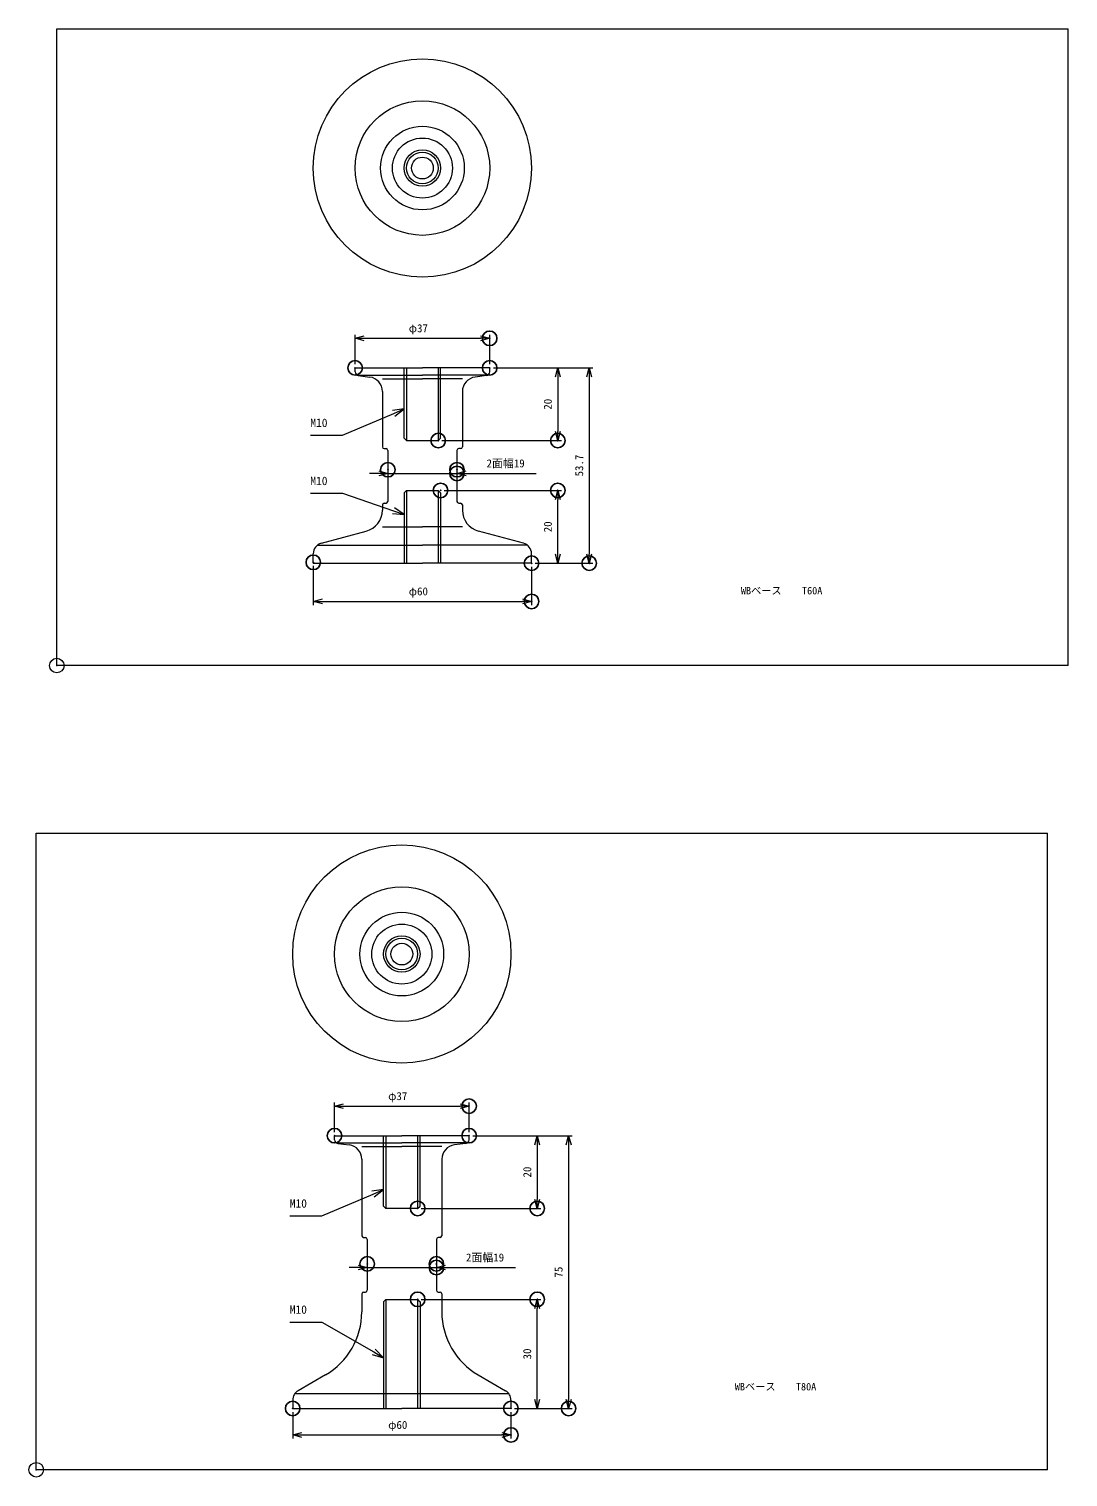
# Model space of a CAD drawing. Units: millimetres on the paper, enlarged 50 times, with parts at other scales. Extents: x -31726 to 17675, y -6980 to 6925.
# Drawn here: x 14818 to 17675, y -797 to 3184 of the extents above; entities that cross this region are included whole.
import ezdxf
from ezdxf.enums import TextEntityAlignment as Align

# ---------------------------------------------------------------- set-up
doc = ezdxf.new("R2010")
doc.units = ezdxf.units.MM
doc.header["$LTSCALE"] = 50
doc.header["$PDMODE"] = 32
doc.header["$PDSIZE"] = 40
doc.linetypes.add('CHAIN_DOUBLE_DASH', pattern=[23.5, 12, -1.5, 3.5, -1.5, 3.5, -1.5])
for name, color, linetype, lineweight in [('0-0_通り芯', 7, 'Continuous', 18), ('0-7', 7, 'Continuous', 18), ('1-F', 3, 'Continuous', 18)]:
    doc.layers.add(name, color=color, linetype=linetype, lineweight=lineweight)
doc.layers.add('1-7', color=7, linetype='Continuous')
doc.styles.add('ＭＳ ゴシック', font='')
doc.styles.get('ＭＳ ゴシック').set_extended_font_data('MS Gothic')

# ---------------------------------------------------------------- blocks, each defined once
blk = doc.blocks.new('_Open30')
at = {"layer": '0-0_通り芯'}
blk.add_line((0, 0), (-50, 0), dxfattribs=at)
blk.add_lwpolyline([(-50, 13.4), (0, 0), (-50, -13.4)], dxfattribs=at)
blk = doc.blocks.new('_D13(2)')
at = {"layer": '0-7', "color": 4}
for p, q in [((3525.2, 792.1), (3525.2, 428.5)), ((6525.2, 792.1), (6525.2, 428.5)), ((3650.2, 478.5), (6400.2, 478.5))]:
    blk.add_line(p, q, dxfattribs=at)
at = {"layer": '1-7'}
for p in [(3525.2, 842.1), (6525.2, 842.1), (6525.2, 478.5)]:
    blk.add_point(p, dxfattribs=at)
at = {"layer": '0-7', "xscale": 2.5, "yscale": 2.5, "rotation": 180}
blk.add_blockref('_Open30', (3525.2, 478.5), dxfattribs=at)
at = {"layer": '0-7', "xscale": 2.5, "yscale": 2.5}
blk.add_blockref('_Open30', (6525.2, 478.5), dxfattribs=at)
at = {"layer": '0-7', "style": 'ＭＳ ゴシック'}
blk.add_text('φ60', height=110, dxfattribs=at).set_placement((4837.7, 528.5), align=Align.BOTTOM_LEFT)
blk = doc.blocks.new('_D14(2)')
at = {"layer": '0-7', "color": 4}
for p, q in [((6000.2, 4592.1), (7368.1, 4592.1)), ((7318.1, 4467.1), (7318.1, 967.1)), ((6575.2, 842.1), (7368.1, 842.1))]:
    blk.add_line(p, q, dxfattribs=at)
at = {"layer": '1-7'}
for p in [(5950.2, 4592.1), (6525.2, 842.1), (7318.1, 842.1)]:
    blk.add_point(p, dxfattribs=at)
at = {"layer": '0-7', "xscale": 2.5, "yscale": 2.5}
for p, rotation in [((7318.1, 4592.1), 90), ((7318.1, 842.1), 270)]:
    blk.add_blockref('_Open30', p, dxfattribs=dict(at, rotation=rotation))
at = {"layer": '0-7', "style": 'ＭＳ ゴシック'}
blk.add_text('75', height=110, rotation=90, dxfattribs=at).set_placement((7268.1, 2642.1), align=Align.BOTTOM_LEFT)
blk = doc.blocks.new('_D15(2)')
at = {"layer": '0-7', "color": 4}
for p, q in [((4100.2, 4642.1), (4100.2, 5048)), ((4225.2, 4998), (5825.2, 4998)), ((5950.2, 4642.1), (5950.2, 5048))]:
    blk.add_line(p, q, dxfattribs=at)
at = {"layer": '1-7'}
for p in [(5950.2, 4998), (4100.2, 4592.1), (5950.2, 4592.1)]:
    blk.add_point(p, dxfattribs=at)
at = {"layer": '0-7', "xscale": 2.5, "yscale": 2.5, "rotation": 180}
blk.add_blockref('_Open30', (4100.2, 4998), dxfattribs=at)
at = {"layer": '0-7', "xscale": 2.5, "yscale": 2.5}
blk.add_blockref('_Open30', (5950.2, 4998), dxfattribs=at)
at = {"layer": '0-7', "style": 'ＭＳ ゴシック'}
blk.add_text('φ37', height=110, dxfattribs=at).set_placement((4837.7, 5048), align=Align.BOTTOM_LEFT)
blk = doc.blocks.new('_D16(2)')
at = {"layer": '0-7', "color": 4}
for p, q in [((5292.7, 2342.1), (6936.6, 2342.1)), ((6886.6, 967.1), (6886.6, 2217.1)), ((6575.2, 842.1), (6936.6, 842.1))]:
    blk.add_line(p, q, dxfattribs=at)
at = {"layer": '1-7'}
for p in [(5242.7, 2342.1), (6886.6, 2342.1), (6525.2, 842.1)]:
    blk.add_point(p, dxfattribs=at)
at = {"layer": '0-7', "xscale": 2.5, "yscale": 2.5}
for p, rotation in [((6886.6, 2342.1), 90), ((6886.6, 842.1), 270)]:
    blk.add_blockref('_Open30', p, dxfattribs=dict(at, rotation=rotation))
at = {"layer": '0-7', "style": 'ＭＳ ゴシック'}
blk.add_text('30', height=110, rotation=90, dxfattribs=at).set_placement((6836.6, 1517.1), align=Align.BOTTOM_LEFT)
blk = doc.blocks.new('_S20')
at = {"layer": '0-7'}
for points in [[(3484.9, 2031), (3926, 2031), (4638.8, 1619.4), (4775.2, 1540.6)], [(4617.7, 1582.8), (4775.2, 1540.6), (4659.9, 1655.9)]]:
    blk.add_lwpolyline(points, dxfattribs=at)
at = {"layer": '0-7', "style": 'ＭＳ ゴシック'}
blk.add_text('M10', height=115.5, dxfattribs=at).set_placement((3484.9, 2109.7), align=Align.BOTTOM_LEFT)
blk = doc.blocks.new('_D17(2)')
at = {"layer": '0-7', "color": 4}
for p, q in [((4425.2, 2779.8), (4300.2, 2779.8)), ((4550.2, 2780.5), (4550.2, 2729.8)), ((4550.2, 2779.8), (5500.2, 2779.8)), ((5500.2, 2780.5), (5500.2, 2729.8)), ((5625.2, 2779.8), (6588.8, 2779.8))]:
    blk.add_line(p, q, dxfattribs=at)
at = {"layer": '1-7'}
for p in [(4550.2, 2830.5), (5500.2, 2830.5), (5500.2, 2779.8)]:
    blk.add_point(p, dxfattribs=at)
at = {"layer": '0-7', "xscale": 2.5, "yscale": 2.5}
blk.add_blockref('_Open30', (4550.2, 2779.8), dxfattribs=at)
at = {"layer": '0-7', "xscale": 2.5, "yscale": 2.5, "rotation": 180}
blk.add_blockref('_Open30', (5500.2, 2779.8), dxfattribs=at)
at = {"layer": '0-7', "style": 'ＭＳ ゴシック'}
blk.add_text('2面幅19', height=110, dxfattribs=at).set_placement((5907, 2829.8), align=Align.BOTTOM_LEFT)
blk = doc.blocks.new('_D18(2)')
at = {"layer": '0-7', "color": 4}
for p, q in [((6000.2, 4592.1), (6936.6, 4592.1)), ((6886.6, 4467.1), (6886.6, 3717.1)), ((5292.7, 3592.1), (6936.6, 3592.1))]:
    blk.add_line(p, q, dxfattribs=at)
at = {"layer": '1-7'}
for p in [(5950.2, 4592.1), (5242.7, 3592.1), (6886.6, 3592.1)]:
    blk.add_point(p, dxfattribs=at)
at = {"layer": '0-7', "xscale": 2.5, "yscale": 2.5}
for p, rotation in [((6886.6, 4592.1), 90), ((6886.6, 3592.1), 270)]:
    blk.add_blockref('_Open30', p, dxfattribs=dict(at, rotation=rotation))
at = {"layer": '0-7', "style": 'ＭＳ ゴシック'}
blk.add_text('20', height=110, rotation=90, dxfattribs=at).set_placement((6836.6, 4017.1), align=Align.BOTTOM_LEFT)
blk = doc.blocks.new('_S21')
at = {"layer": '0-7'}
for points in [[(3484.9, 3489.7), (3926, 3489.7), (4630.3, 3789.2), (4775.2, 3850.9)], [(4646.8, 3750.4), (4775.2, 3850.9), (4613.8, 3828.1)]]:
    blk.add_lwpolyline(points, dxfattribs=at)
at = {"layer": '0-7', "style": 'ＭＳ ゴシック'}
blk.add_text('M10', height=115.5, dxfattribs=at).set_placement((3484.9, 3568.5), align=Align.BOTTOM_LEFT)
blk = doc.blocks.new('_Open30_30')
at = {"layer": '0-0_通り芯'}
blk.add_line((0, 0), (-50, 0), dxfattribs=at)
blk.add_lwpolyline([(-50, 13.4), (0, 0), (-50, -13.4)], dxfattribs=at)
blk = doc.blocks.new('_D13(3)')
at = {"layer": '0-7', "color": 4}
for p, q in [((3525.2, 1369.1), (3525.2, 831.5)), ((6525.2, 1357.1), (6525.2, 831.5)), ((3650.2, 881.5), (6400.2, 881.5))]:
    blk.add_line(p, q, dxfattribs=at)
at = {"layer": '1-7'}
for p in [(3525.2, 1419.1), (6525.2, 1407.1), (6525.2, 881.5)]:
    blk.add_point(p, dxfattribs=at)
at = {"layer": '0-7', "xscale": 2.5, "yscale": 2.5, "rotation": 180}
blk.add_blockref('_Open30_30', (3525.2, 881.5), dxfattribs=at)
at = {"layer": '0-7', "xscale": 2.5, "yscale": 2.5}
blk.add_blockref('_Open30_30', (6525.2, 881.5), dxfattribs=at)
at = {"layer": '0-7', "style": 'ＭＳ ゴシック'}
blk.add_text('φ60', height=110, dxfattribs=at).set_placement((4837.7, 931.5), align=Align.BOTTOM_LEFT)
blk = doc.blocks.new('_D14(3)')
at = {"layer": '0-7', "color": 4}
for p, q in [((6000.2, 4092.1), (7368.1, 4092.1)), ((7318.1, 3967.1), (7318.1, 1532.1)), ((6575.2, 1407.1), (7368.1, 1407.1))]:
    blk.add_line(p, q, dxfattribs=at)
at = {"layer": '1-7'}
for p in [(5950.2, 4092.1), (6525.2, 1407.1), (7318.1, 1407.1)]:
    blk.add_point(p, dxfattribs=at)
at = {"layer": '0-7', "xscale": 2.5, "yscale": 2.5}
for p, rotation in [((7318.1, 4092.1), 90), ((7318.1, 1407.1), 270)]:
    blk.add_blockref('_Open30_30', p, dxfattribs=dict(at, rotation=rotation))
at = {"layer": '0-7', "style": 'ＭＳ ゴシック'}
blk.add_text('53.7', height=110, rotation=90, dxfattribs=at).set_placement((7268.1, 2599.6), align=Align.BOTTOM_LEFT)
blk = doc.blocks.new('_D15(3)')
at = {"layer": '0-7', "color": 4}
for p, q in [((4100.2, 4142.1), (4100.2, 4548)), ((4225.2, 4498), (5825.2, 4498)), ((5950.2, 4142.1), (5950.2, 4548))]:
    blk.add_line(p, q, dxfattribs=at)
at = {"layer": '1-7'}
for p in [(5950.2, 4498), (4100.2, 4092.1), (5950.2, 4092.1)]:
    blk.add_point(p, dxfattribs=at)
at = {"layer": '0-7', "xscale": 2.5, "yscale": 2.5, "rotation": 180}
blk.add_blockref('_Open30_30', (4100.2, 4498), dxfattribs=at)
at = {"layer": '0-7', "xscale": 2.5, "yscale": 2.5}
blk.add_blockref('_Open30_30', (5950.2, 4498), dxfattribs=at)
at = {"layer": '0-7', "style": 'ＭＳ ゴシック'}
blk.add_text('φ37', height=110, dxfattribs=at).set_placement((4837.7, 4548), align=Align.BOTTOM_LEFT)
blk = doc.blocks.new('_D16(3)')
at = {"layer": '0-7', "color": 4}
for p, q in [((5325.2, 2407.1), (6936.6, 2407.1)), ((6886.6, 1532.1), (6886.6, 2282.1)), ((6575.2, 1407.1), (6936.6, 1407.1))]:
    blk.add_line(p, q, dxfattribs=at)
at = {"layer": '1-7'}
for p in [(5275.2, 2407.1), (6886.6, 2407.1), (6525.2, 1407.1)]:
    blk.add_point(p, dxfattribs=at)
at = {"layer": '0-7', "xscale": 2.5, "yscale": 2.5}
for p, rotation in [((6886.6, 2407.1), 90), ((6886.6, 1407.1), 270)]:
    blk.add_blockref('_Open30_30', p, dxfattribs=dict(at, rotation=rotation))
at = {"layer": '0-7', "style": 'ＭＳ ゴシック'}
blk.add_text('20', height=110, rotation=90, dxfattribs=at).set_placement((6836.6, 1832.1), align=Align.BOTTOM_LEFT)
blk = doc.blocks.new('_S20(2)')
at = {"layer": '0-7'}
for points in [[(3484.9, 2367.2), (3926, 2367.2), (4626.2, 2128.1), (4775.2, 2077.2)], [(4612.5, 2088.1), (4775.2, 2077.2), (4639.8, 2168)]]:
    blk.add_lwpolyline(points, dxfattribs=at)
at = {"layer": '0-7', "style": 'ＭＳ ゴシック'}
blk.add_text('M10', height=115.5, dxfattribs=at).set_placement((3484.9, 2446), align=Align.BOTTOM_LEFT)
blk = doc.blocks.new('_D17(3)')
at = {"layer": '0-7', "color": 4}
for p, q in [((4425.2, 2641.2), (4300.2, 2641.2)), ((4550.2, 2641.8), (4550.2, 2591.2)), ((4550.2, 2641.2), (5500.2, 2641.2)), ((5500.2, 2641.8), (5500.2, 2591.2)), ((5625.2, 2641.2), (6588.8, 2641.2))]:
    blk.add_line(p, q, dxfattribs=at)
at = {"layer": '1-7'}
for p in [(4550.2, 2691.8), (5500.2, 2691.8), (5500.2, 2641.2)]:
    blk.add_point(p, dxfattribs=at)
at = {"layer": '0-7', "xscale": 2.5, "yscale": 2.5}
blk.add_blockref('_Open30_30', (4550.2, 2641.2), dxfattribs=at)
at = {"layer": '0-7', "xscale": 2.5, "yscale": 2.5, "rotation": 180}
blk.add_blockref('_Open30_30', (5500.2, 2641.2), dxfattribs=at)
at = {"layer": '0-7', "style": 'ＭＳ ゴシック'}
blk.add_text('2面幅19', height=110, dxfattribs=at).set_placement((5907, 2691.2), align=Align.BOTTOM_LEFT)
blk = doc.blocks.new('_D18(3)')
at = {"layer": '0-7', "color": 4}
for p, q in [((6000.2, 4092.1), (6936.6, 4092.1)), ((6886.6, 3967.1), (6886.6, 3217.1)), ((5292.7, 3092.1), (6936.6, 3092.1))]:
    blk.add_line(p, q, dxfattribs=at)
at = {"layer": '1-7'}
for p in [(5950.2, 4092.1), (5242.7, 3092.1), (6886.6, 3092.1)]:
    blk.add_point(p, dxfattribs=at)
at = {"layer": '0-7', "xscale": 2.5, "yscale": 2.5}
for p, rotation in [((6886.6, 4092.1), 90), ((6886.6, 3092.1), 270)]:
    blk.add_blockref('_Open30_30', p, dxfattribs=dict(at, rotation=rotation))
at = {"layer": '0-7', "style": 'ＭＳ ゴシック'}
blk.add_text('20', height=110, rotation=90, dxfattribs=at).set_placement((6836.6, 3517.1), align=Align.BOTTOM_LEFT)
blk = doc.blocks.new('_S21(2)')
at = {"layer": '0-7'}
for points in [[(3484.9, 3165.6), (3926, 3165.6), (4630.3, 3465.2), (4775.2, 3526.8)], [(4646.8, 3426.4), (4775.2, 3526.8), (4613.8, 3504)]]:
    blk.add_lwpolyline(points, dxfattribs=at)
at = {"layer": '0-7', "style": 'ＭＳ ゴシック'}
blk.add_text('M10', height=115.5, dxfattribs=at).set_placement((3484.9, 3244.4), align=Align.BOTTOM_LEFT)

msp = doc.modelspace()

# ---------------------------------------------------------------- linework, layer by layer
at = {"layer": '1-F', "color": 7}
for p, q in [((14894.59, 3183.75), (17674.59, 3183.75)), ((17674.59, 1433.75), (17674.59, 3183.75)), ((17674.59, 1433.75), (17674.59, 3183.51)), ((15714.63, 2252.18), (15899.63, 2252.18)), ((15714.63, 2240.93), (15714.63, 2252.18)), ((15723.31, 2231.02), (15754.92, 2226.81)), ((16084.63, 2252.18), (15899.63, 2252.18)), ((16075.95, 2231.02), (16044.34, 2226.81)), ((16084.63, 2240.93), (16084.63, 2252.18)), ((15789.63, 2187.16), (15789.63, 2035.18)), ((16009.63, 2187.16), (16009.63, 2035.18)), ((15794.63, 2030.18), (15799.63, 2030.18)), ((15804.63, 2025.18), (15804.63, 1885.18)), ((15994.63, 2025.18), (15994.63, 1885.18)), ((16004.63, 2030.18), (15999.63, 2030.18)), ((15789.63, 1875.18), (15789.63, 1861.22)), ((15794.63, 1880.18), (15799.63, 1880.18)), ((15999.63, 1880.18), (16004.63, 1880.18)), ((16009.63, 1875.18), (16009.63, 1861.22)), ((15621.86, 1770.23), (15745.16, 1803.26)), ((16177.39, 1770.23), (16054.1, 1803.26)), ((15599.63, 1715.18), (15599.63, 1741.25)), ((15599.63, 1715.18), (15899.63, 1715.18)), ((16199.63, 1715.18), (15899.63, 1715.18)), ((16199.63, 1715.18), (16199.63, 1741.25)), ((14837.98, 972.93), (17617.98, 972.93)), ((17617.98, -777.07), (17617.98, 972.93)), ((17617.98, -777.07), (17617.98, 972.69)), ((15658.02, 141.36), (15843.02, 141.36)), ((15658.02, 130.12), (15658.02, 141.36)), ((15666.7, 120.21), (15698.31, 115.99)), ((16028.02, 141.36), (15843.02, 141.36)), ((16019.34, 120.21), (15987.73, 115.99)), ((16028.02, 130.12), (16028.02, 141.36)), ((15733.02, 76.34), (15733.02, -133.64)), ((15953.02, 76.34), (15953.02, -133.64)), ((15738.02, -138.64), (15743.02, -138.64)), ((15748.02, -143.64), (15748.02, -283.64)), ((15938.02, -143.64), (15938.02, -283.64)), ((15948.02, -138.64), (15943.02, -138.64)), ((15733.02, -293.64), (15733.02, -343.17)), ((15738.02, -288.64), (15743.02, -288.64)), ((15943.02, -288.64), (15948.02, -288.64)), ((15953.02, -293.64), (15953.02, -343.17)), ((15633.02, -516.37), (15558.02, -559.67)), ((16053.02, -516.37), (16128.02, -559.67)), ((15543.02, -585.65), (15543.02, -608.64)), ((16143.02, -585.65), (16143.02, -608.64)), ((15543.02, -608.64), (15843.02, -608.64)), ((16143.02, -608.64), (15843.02, -608.64))]:
    msp.add_line(p, q, dxfattribs=at)
at = {"layer": '1-F'}
for p, q in [((15719.8, 2232.18), (15899.63, 2232.18)), ((16079.46, 2232.18), (15899.63, 2232.18)), ((15789.63, 2222.18), (15899.63, 2222.18)), ((16009.63, 2222.18), (15899.63, 2222.18)), ((15789.63, 1815.18), (15899.63, 1815.18)), ((16009.63, 1815.18), (15899.63, 1815.18)), ((15610.39, 1764.27), (15899.63, 1764.27)), ((16188.87, 1764.27), (15899.63, 1764.27)), ((15663.19, 121.36), (15843.02, 121.36)), ((16022.85, 121.36), (15843.02, 121.36)), ((15733.02, 111.36), (15843.02, 111.36)), ((15953.02, 111.36), (15843.02, 111.36)), ((16137.52, -568.33), (15548.53, -568.33))]:
    msp.add_line(p, q, dxfattribs=at)
at = {"layer": '1-F', "linetype": 'CHAIN_DOUBLE_DASH'}
for p, q in [((15849.63, 2058.68), (15849.63, 2252.18)), ((15943.13, 2252.18), (15943.13, 2052.18)), ((15949.63, 2058.68), (15949.63, 2252.18)), ((15856.13, 2052.18), (15849.63, 2058.68)), ((15943.13, 2052.18), (15949.63, 2058.68)), ((15856.13, 1915.18), (15849.63, 1908.68)), ((15856.13, 1915.18), (15856.13, 1715.18)), ((15943.13, 1915.18), (15949.63, 1908.68)), ((15849.63, 1908.68), (15849.63, 1715.18)), ((15949.63, 1908.68), (15949.63, 1715.18)), ((15793.02, -52.14), (15793.02, 141.36)), ((15799.52, 141.36), (15799.52, -58.64)), ((15886.52, 141.36), (15886.52, -58.64)), ((15893.02, -52.14), (15893.02, 141.36)), ((15799.52, -58.64), (15793.02, -52.14)), ((15886.52, -58.64), (15799.52, -58.64)), ((15886.52, -58.64), (15893.02, -52.14)), ((15799.52, -308.64), (15793.02, -315.14)), ((15793.02, -315.14), (15793.02, -608.64)), ((15799.52, -308.64), (15799.52, -608.64)), ((15886.52, -308.64), (15893.02, -315.14)), ((15893.02, -315.14), (15893.02, -608.64))]:
    msp.add_line(p, q, dxfattribs=at)
at = {"layer": '1-F', "color": 7}
for points in [[(17674.59, 1433.75), (14894.59, 1433.75), (14894.59, 3183.75)], [(17617.98, -777.07), (14837.98, -777.07), (14837.98, 972.93)]]:
    msp.add_lwpolyline(points, dxfattribs=at)
at = {"layer": '1-F', "linetype": 'CHAIN_DOUBLE_DASH'}
for points in [[(15856.13, 2252.18), (15856.13, 2052.18), (15943.13, 2052.18)], [(15856.13, 1915.18), (15943.13, 1915.18), (15943.13, 1715.18)], [(15799.52, -308.64), (15886.52, -308.64), (15886.52, -608.64)]]:
    msp.add_lwpolyline(points, dxfattribs=at)
at = {"layer": '1-F', "color": 7}
for centre, radius in [((15899.63, 2801.4), 300), ((15899.63, 2801.4), 185), ((15899.63, 2801.4), 115), ((15899.63, 2801.4), 82.5), ((15899.63, 2801.4), 43.5), ((15899.63, 2801.4), 30), ((15843.02, 640.58), 300), ((15843.02, 640.58), 185), ((15843.02, 640.58), 115), ((15843.02, 640.58), 82.5), ((15843.02, 640.58), 43.5), ((15843.02, 640.58), 30)]:
    msp.add_circle(centre, radius, dxfattribs=at)
at = {"layer": '1-F'}
for centre in [(15899.63, 2801.4), (15843.02, 640.58)]:
    msp.add_circle(centre, 50, dxfattribs=at)
at = {"layer": '1-F', "color": 7}
for centre, radius, start, end in [((15724.63, 2240.93), 10, 180, 262.40536), ((16074.63, 2240.93), 10, 277.59464, 0), ((15749.63, 2187.16), 40, 0, 82.40536), ((16049.63, 2187.16), 40, 97.59464, 180), ((15794.63, 2035.18), 5, 180, 270), ((16004.63, 2035.18), 5, 270, 0), ((15799.63, 2025.18), 5, 0, 90), ((15999.63, 2025.18), 5, 90, 180), ((15794.63, 1875.18), 5, 90, 180), ((15799.63, 1885.18), 5, 270, 0), ((15999.63, 1885.18), 5, 180, 270), ((16004.63, 1875.18), 5, 0, 90), ((15729.63, 1861.22), 60, 285, 0), ((16069.63, 1861.22), 60, 180, 255), ((15629.63, 1741.25), 30, 105, 180), ((16169.63, 1741.25), 30, 0, 75), ((15668.02, 130.12), 10, 180, 262.40536), ((16018.02, 130.12), 10, 277.59464, 0), ((15693.02, 76.34), 40, 0, 82.40536), ((15993.02, 76.34), 40, 97.59464, 180), ((15738.02, -133.64), 5, 180, 270), ((15743.02, -143.64), 5, 0, 90), ((15943.02, -143.64), 5, 90, 180), ((15948.02, -133.64), 5, 270, 0), ((15738.02, -293.64), 5, 90, 180), ((15743.02, -283.64), 5, 270, 0), ((15943.02, -283.64), 5, 180, 270), ((15948.02, -293.64), 5, 0, 90), ((15533.02, -343.17), 200, 300, 0), ((16153.02, -343.17), 200, 180, 240), ((15573.02, -585.65), 30, 120, 180), ((16113.02, -585.65), 30, 360, 60)]:
    msp.add_arc(centre, radius, start, end, dxfattribs=at)
for p in [(14894.59, 1433.75), (14837.98, -777.07)]:
    msp.add_point(p, dxfattribs=at)

# ---------------------------------------------------------------- block references
at = {"layer": '1-F', "xscale": 0.2, "yscale": 0.2}
for name, p in [('_D15(3)', (14894.59, 1433.75)), ('_D18(3)', (14894.59, 1433.75)), ('_D14(3)', (14894.59, 1433.75)), ('_S21(2)', (14894.59, 1433.75)), ('_D17(3)', (14894.59, 1433.75)), ('_S20(2)', (14894.59, 1433.75)), ('_D16(3)', (14894.59, 1433.75)), ('_D13(3)', (14894.59, 1433.75)), ('_D15(2)', (14837.98, -777.07)), ('_D18(2)', (14837.98, -777.07)), ('_D14(2)', (14837.98, -777.07)), ('_S21', (14837.98, -777.07)), ('_D17(2)', (14837.98, -777.07)), ('_D16(2)', (14837.98, -777.07)), ('_S20', (14837.98, -777.07)), ('_D13(2)', (14837.98, -777.07))]:
    msp.add_blockref(name, p, dxfattribs=at)

# ---------------------------------------------------------------- texts
at = {"layer": '1-F', "color": 7, "style": 'ＭＳ ゴシック'}
for s, p in [('WBベース\u3000\u3000T60A', (16775.29, 1623.17)), ('WBベース\u3000\u3000T80A', (16758.51, -565.03))]:
    msp.add_text(s, height=20.53, dxfattribs=at).set_placement(p, align=Align.BOTTOM_LEFT)

doc.saveas('drawing.dxf')
